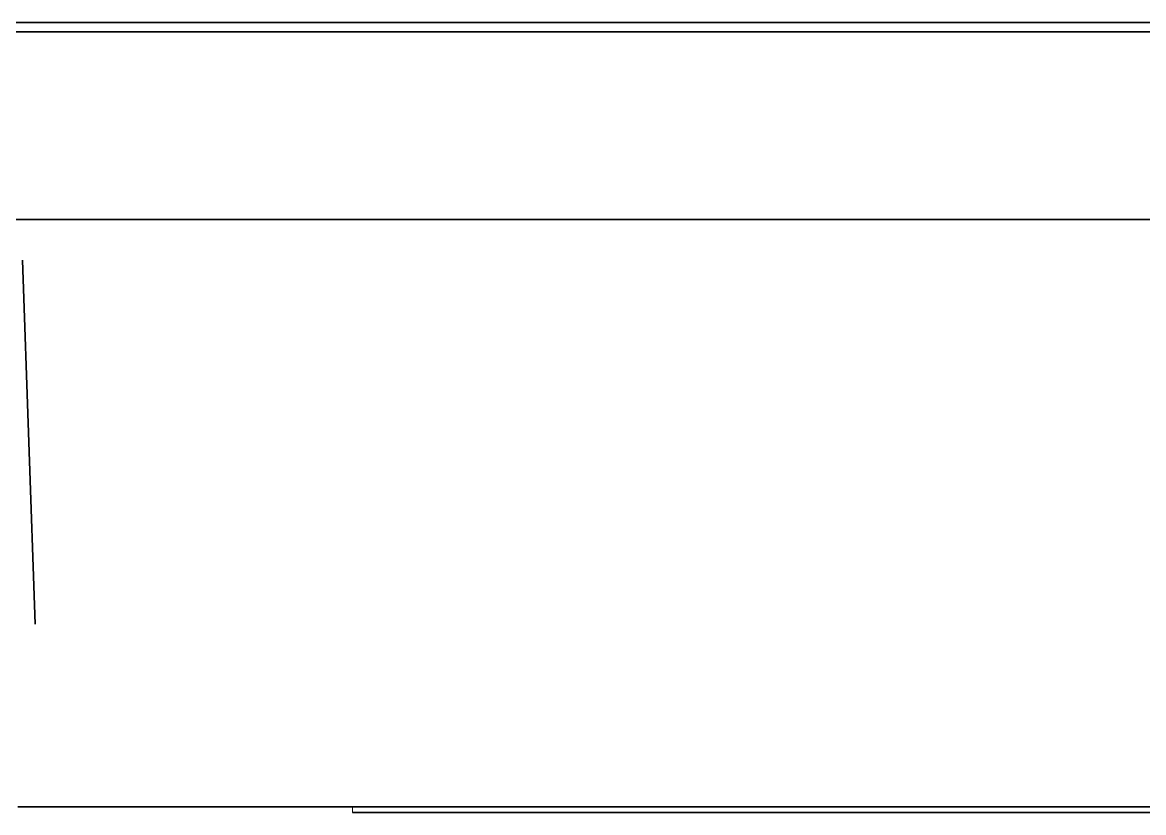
# Model space of a CAD drawing. Extents: x 5809 to 10669, y -850 to 3566.
# Drawn here: x 8691.7 to 8787.3, y 2362 to 2429.3 of the extents above; entities that cross this region are included whole.
import ezdxf

# ---------------------------------------------------------------- set-up
doc = ezdxf.new("R2010")
doc.units = 0
doc.header["$LTSCALE"] = 5
doc.layers.get('0').update_dxf_attribs({"linetype": 'CONTINUOUS', "lineweight": 0})
doc.layers.add('1', color=7, linetype='CONTINUOUS', true_color=0xffffff)

msp = doc.modelspace()

# ---------------------------------------------------------------- linework, layer by layer
msp.add_line((8719.873, 2361.996), (8719.873, 2362.496))
at = {"layer": '1', "color": 7, "linetype": 'Continuous', "lineweight": 35}
for p, q in [((8641.873, 2429.326), (9189.273, 2429.326)), ((9189.273, 2428.526), (8641.873, 2428.526)), ((9189.273, 2412.526), (8643.923, 2412.526)), ((8691.726, 2409.066), (8692.81, 2378.044)), ((8691.321, 2362.496), (8695.319, 2362.496)), ((8698.422, 2362.496), (8695.319, 2362.496)), ((8811.742, 2362.496), (8698.422, 2362.496))]:
    msp.add_line(p, q, dxfattribs=at)
msp.add_open_spline([(8830.259, 2361.996), (8830.259, 2361.996), (8828.769, 2361.996), (8825.238, 2361.996), (8821.635, 2361.996), (8817.378, 2361.996), (8812.649, 2361.996), (8808.469, 2361.996), (8805.028, 2361.996), (8802.396, 2361.996), (8799.677, 2361.996), (8795.778, 2361.996), (8790.521, 2361.996), (8783.794, 2361.996), (8774.052, 2361.996), (8761.558, 2361.996), (8747.255, 2361.996), (8734.971, 2361.996), (8725.854, 2361.996), (8721.314, 2361.996), (8720.019, 2361.996), (8719.873, 2361.996)], degree=3, knots=[0, 0, 0, 0, 0.05506, 0.087548, 0.12378, 0.163239, 0.205024, 0.248102, 0.269814, 0.291486, 0.313707, 0.337132, 0.387488, 0.442171, 0.500456, 0.62316, 0.74382, 0.849676, 0.932388, 0.991673, 1, 1, 1, 1], dxfattribs=at)

doc.saveas('drawing.dxf')
